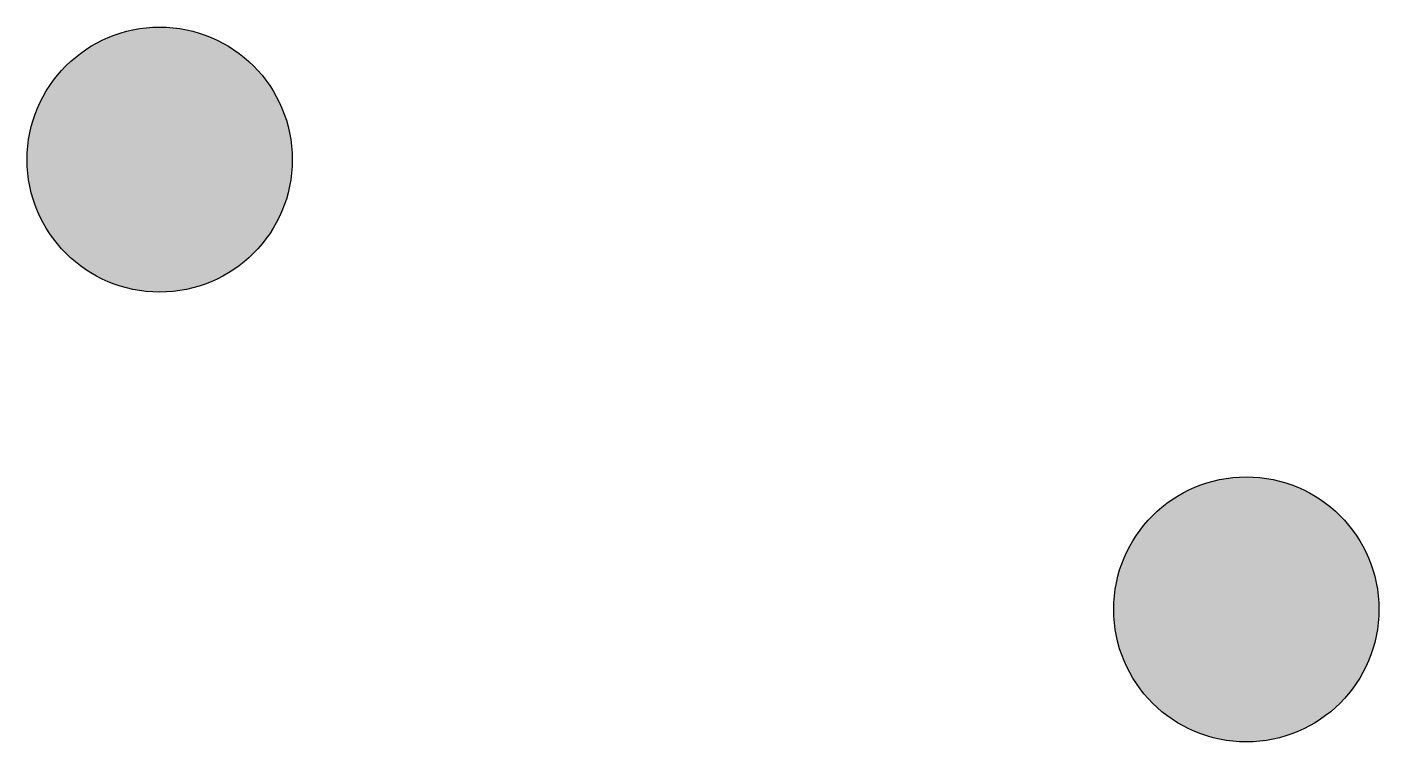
# Model space of a CAD drawing. Header units: millimetres. Extents: x -10168.85 to -10168.595, y 55.152 to 55.287.
import ezdxf

# ---------------------------------------------------------------- set-up
doc = ezdxf.new("R2010")
doc.units = ezdxf.units.MM
doc.header["$LTSCALE"] = 10
doc.layers.add('Tub_conexões', color=2, linetype='Continuous')

msp = doc.modelspace()

# ---------------------------------------------------------------- hatches: boundary and pattern name
at = {"layer": 'Tub_conexões'}
h = msp.add_hatch(color=1, dxfattribs=at)
edge = h.paths.add_edge_path()
edge.add_arc((-10168.82507, 55.26155), 0.025, 0, 360)
h = msp.add_hatch(color=1, dxfattribs=at)
edge = h.paths.add_edge_path()
edge.add_arc((-10168.62022, 55.1767), 0.025, 0, 360)

# ---------------------------------------------------------------- linework, layer by layer
for centre in [(-10168.82507, 55.26155), (-10168.62022, 55.1767)]:
    msp.add_circle(centre, 0.025, dxfattribs=at)

doc.saveas('drawing.dxf')
